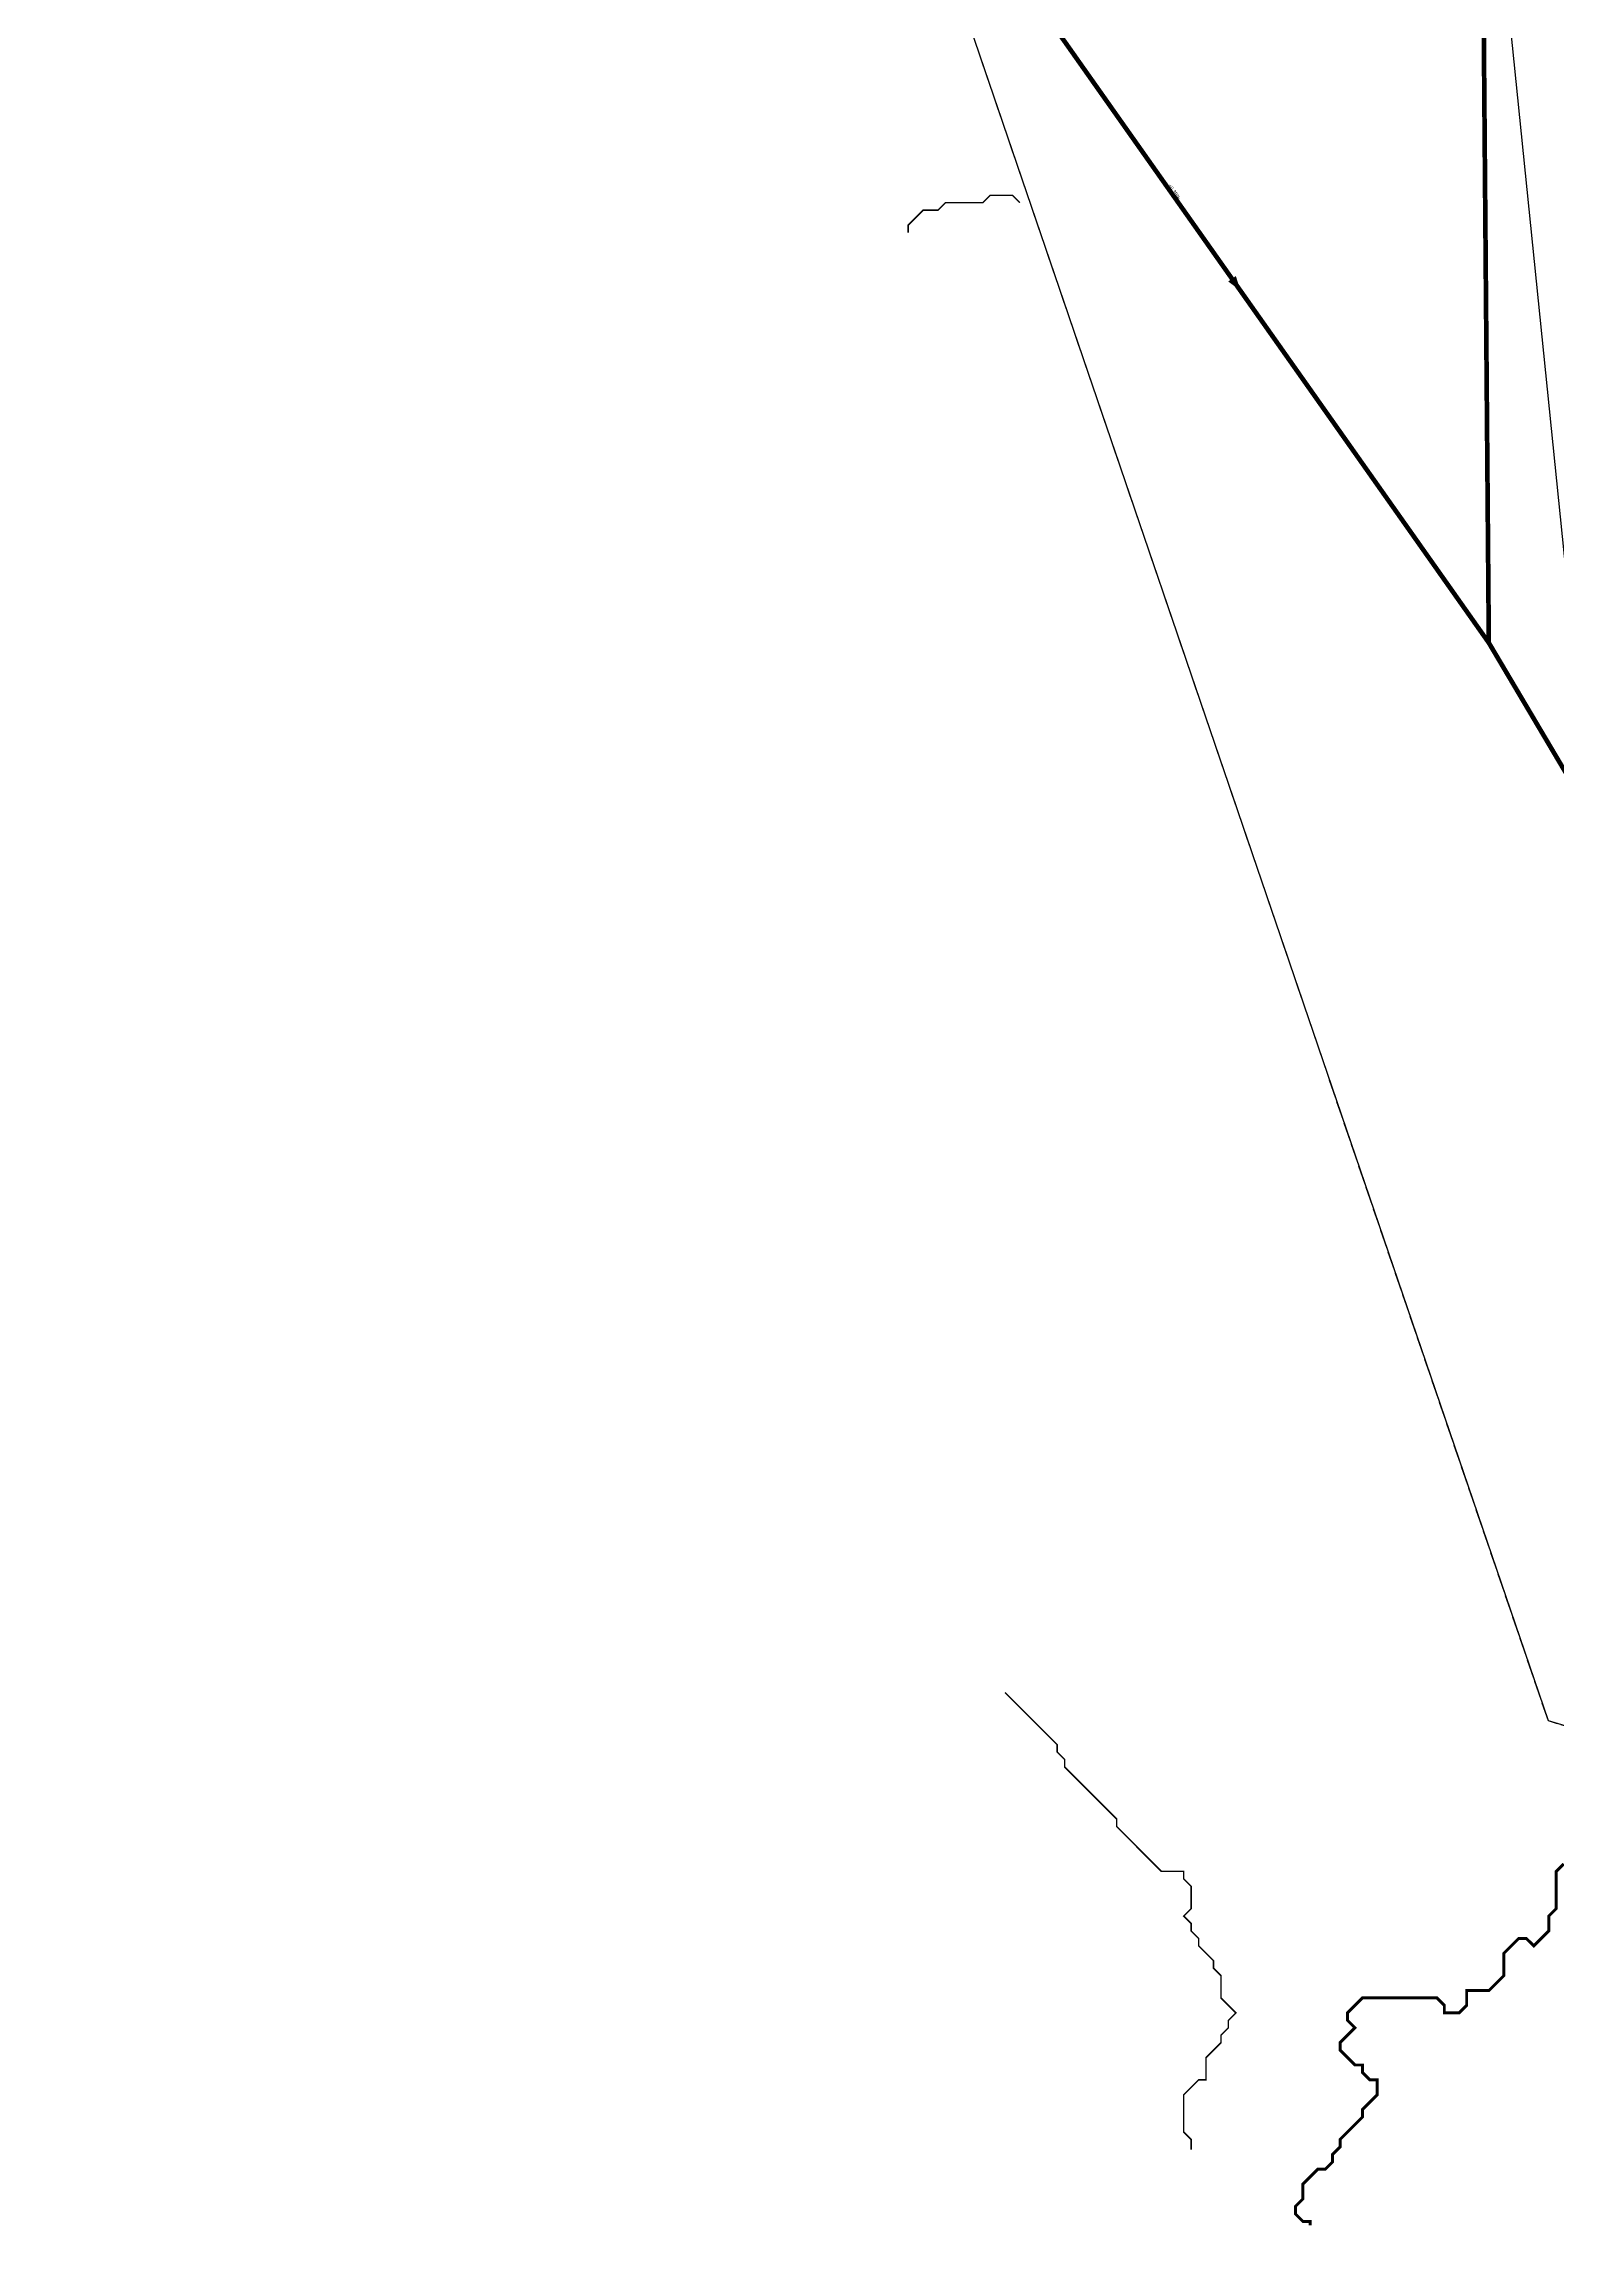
# Model space of a CAD drawing. Header units: metres. Extents: x 442821 to 452274, y 2561971 to 2571293.
# Drawn here: x 443115 to 443928, y 2562270 to 2563456 of the extents above; entities that cross this region are included whole.
import ezdxf
from ezdxf.enums import TextEntityAlignment as Align

# ---------------------------------------------------------------- set-up
doc = ezdxf.new("R2010")
doc.units = ezdxf.units.M
doc.header["$LTSCALE"] = 8
doc.linetypes.add('DASHED', pattern=[1.524, 1.27, -0.254])
for name, color, linetype in [('A_ARROWS', 7, 'Continuous'), ('A_BUILT_2006', 252, 'Continuous'), ('A_CATCHMENTS', 7, 'Continuous'), ('A_ENVELOPE', 3, 'Continuous'), ('A_GRADIENT', 8, 'Continuous'), ('A_STREAMS', 5, 'Continuous'), ('A_SUBMAIN', 7, 'Continuous')]:
    doc.layers.add(name, color=color, linetype=linetype)

msp = doc.modelspace()

# ---------------------------------------------------------------- linework, layer by layer
at = {"layer": 'A_ARROWS', "color": 2}
msp.add_solid([(443757.5, 2563323.8), (443750.9, 2563328.8), (443755, 2563331.7)], dxfattribs=at)
at = {"layer": 'A_BUILT_2006', "color": 252}
msp.add_lwpolyline([(444422.4, 2563343.7), (444425.8, 2563359.7), (444354.3, 2563402.3), (444079.1, 2562950.6), (443944.5, 2563054.6), (443895.5, 2563534.9), (443894.2, 2564981.6), (443353.4, 2565026.3), (443356.8, 2565236.3), (445139.7, 2565926.1), (445353.1, 2566067)], dxfattribs=at)
at = {"layer": 'A_CATCHMENTS', "color": 2, "linetype": 'DASHED'}
msp.add_lwpolyline([(444944.2, 2563466.7), (445057.5, 2563380.6), (445079.9, 2563212.9), (445037.4, 2562875.8), (445035.4, 2562858.3), (445033.6, 2562841.3), (445052.6, 2562804.7), (444873.7, 2562270.3), (443922.9, 2562555.5), (443114.8, 2564922.9)], dxfattribs=at)
at = {"layer": 'A_ENVELOPE', "color": 3}
msp.add_lwpolyline([(446687.5, 2565015.6), (446628.6, 2564893.4), (446563.7, 2564758.7), (446544.7, 2564719.1), (446459.2, 2564552.4), (446431.5, 2564503.8), (446340, 2564343.2), (446237.3, 2564159), (446145.9, 2563995.1), (446098.8, 2563913.7), (445991.2, 2563728), (445981.3, 2563710.9), (445936.8, 2563631.1), (445875.2, 2563520.9), (445841.6, 2563460.7), (445796.7, 2563382.9), (445742.6, 2563253.5), (445736.7, 2563232.2), (445717.1, 2563162.4), (445244.5, 2563377.9), (444873.7, 2562270.3), (443922.9, 2562555.5), (443114.8, 2564922.9)], dxfattribs=at)
at = {"layer": 'A_STREAMS', "color": 5}
for points, const_width in [([(443639, 2563371.1), (443635, 2563375.1), (443631, 2563375.1), (443627, 2563375.1), (443623, 2563375.1), (443619, 2563371.1), (443615, 2563371.1), (443611, 2563371.1), (443607, 2563371.1), (443603, 2563371.1), (443599, 2563371.1), (443595, 2563367.1), (443591, 2563367.1), (443587, 2563367.1), (443583, 2563363.1), (443579, 2563359.1), (443579, 2563355.1)], 0.8), ([(443631, 2562570.8), (443635, 2562566.8), (443639, 2562562.8), (443643, 2562558.8), (443647, 2562554.8), (443651, 2562550.8), (443655, 2562546.8), (443659, 2562542.8), (443659, 2562538.8), (443663, 2562534.8), (443663, 2562530.8), (443667, 2562526.8), (443671, 2562522.8), (443675, 2562518.8), (443679, 2562514.8), (443683, 2562510.8), (443687, 2562506.8), (443691, 2562502.8), (443691, 2562498.8), (443695, 2562494.8), (443699, 2562490.8), (443703, 2562486.7), (443707, 2562482.7), (443711, 2562478.7), (443715, 2562474.7), (443719, 2562474.7), (443723, 2562474.7), (443727, 2562474.7), (443727, 2562470.7), (443731, 2562466.7), (443731, 2562462.7), (443731, 2562458.7), (443731, 2562454.7), (443727, 2562450.7), (443731, 2562446.7), (443731, 2562442.7), (443735, 2562438.7), (443735, 2562434.7), (443739, 2562430.7), (443743, 2562426.7), (443743, 2562422.7), (443747, 2562418.7), (443747, 2562414.7), (443747, 2562410.7), (443747, 2562406.7), (443751, 2562402.7), (443755, 2562398.7), (443751, 2562394.7), (443751, 2562390.7), (443747, 2562386.7), (443747, 2562382.7), (443743, 2562378.7), (443739, 2562374.7), (443739, 2562370.7), (443739, 2562366.7), (443739, 2562362.7), (443735, 2562362.7), (443731, 2562358.7), (443727, 2562354.7), (443727, 2562350.7), (443727, 2562346.7), (443727, 2562342.7), (443727, 2562338.7), (443727, 2562334.7), (443731, 2562330.7), (443731, 2562326.7), (443731, 2562325.3)], 0.8), ([(443931.1, 2562478.7), (443927.1, 2562474.7), (443927.1, 2562470.7), (443927.1, 2562466.7), (443927.1, 2562462.7), (443927.1, 2562458.7), (443927.1, 2562454.7), (443923.1, 2562450.7), (443923.1, 2562446.7), (443923.1, 2562442.7), (443919.1, 2562438.7), (443915.1, 2562434.7), (443911, 2562438.7), (443907, 2562438.7), (443903, 2562434.7), (443899, 2562430.7), (443899, 2562426.7), (443899, 2562422.7), (443899, 2562418.7), (443895, 2562414.7), (443891, 2562410.7), (443887, 2562410.7), (443883, 2562410.7), (443879, 2562410.7), (443879, 2562406.7), (443879, 2562402.7), (443875, 2562398.7), (443871, 2562398.7), (443867, 2562398.7), (443867, 2562402.7), (443863, 2562406.7), (443859, 2562406.7), (443855, 2562406.7), (443851, 2562406.7), (443847, 2562406.7), (443843, 2562406.7), (443839, 2562406.7), (443835, 2562406.7), (443831, 2562406.7), (443827, 2562406.7), (443823, 2562406.7), (443819, 2562402.7), (443815, 2562398.7), (443815, 2562394.7), (443819, 2562390.7), (443815, 2562386.7), (443811, 2562382.7), (443811, 2562378.7), (443815, 2562374.7), (443819, 2562370.7), (443823, 2562370.7), (443823, 2562366.7), (443827, 2562362.7), (443831, 2562362.7), (443831, 2562358.7), (443831, 2562354.7), (443827, 2562350.7), (443823, 2562346.7), (443823, 2562342.7), (443819, 2562338.7), (443815, 2562334.7), (443811, 2562330.7), (443811, 2562326.7), (443807, 2562322.7), (443807, 2562318.7), (443803, 2562314.7), (443799, 2562314.7), (443795, 2562310.7), (443791, 2562306.7), (443791, 2562302.7), (443791, 2562298.7), (443787, 2562294.7), (443787, 2562290.7), (443791, 2562286.7), (443795, 2562286.7), (443795, 2562284.5)], 1.6)]:
    msp.add_lwpolyline(points, dxfattribs=dict(at, const_width=const_width))
at = {"layer": 'A_SUBMAIN', "color": 2, "const_width": 2.5}
for points in [[(443884, 2563973.2), (443890.9, 2563134.7)], [(443890.9, 2563134.7), (443942.3, 2563047.9), (444032.7, 2562721.5)]]:
    msp.add_lwpolyline(points, dxfattribs=at)
at = {"layer": 'A_SUBMAIN', "color": 2, "linetype": 'DASHED', "const_width": 2.5}
msp.add_lwpolyline([(443565.4, 2563626.1), (443601.5, 2563544.9), (443890.9, 2563134.7)], dxfattribs=at)

# ---------------------------------------------------------------- texts
at = {"layer": 'A_GRADIENT', "color": 2}
msp.add_text('+0.35%', height=2, rotation=-54.8014, dxfattribs=at).set_placement((443720.6, 2563376.1), align=Align.BOTTOM_CENTER)

doc.saveas('drawing.dxf')
